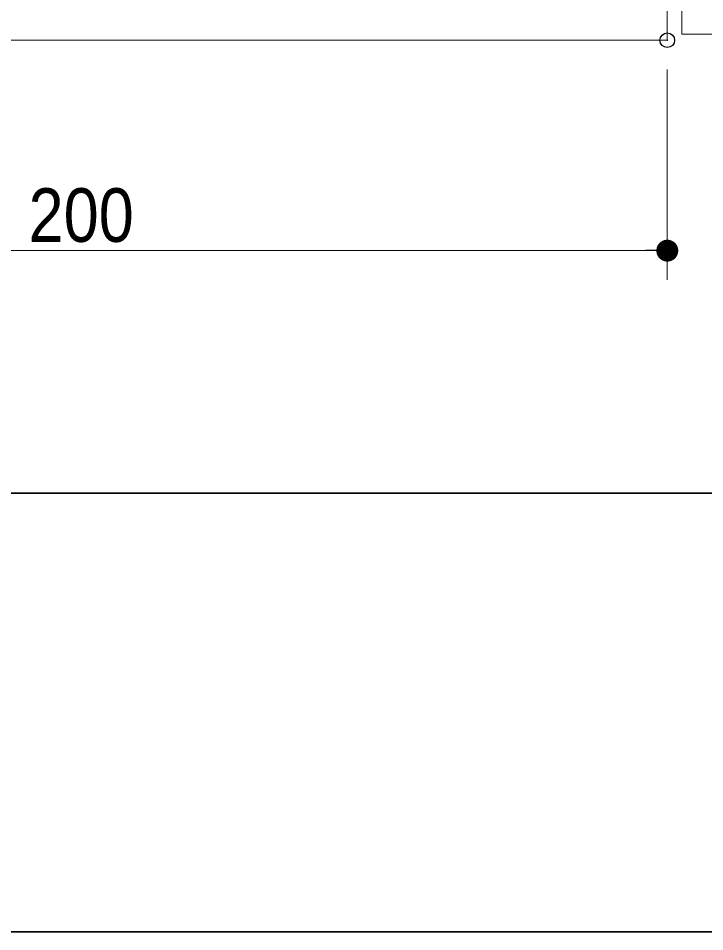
# Model space of a CAD drawing. Units: millimetres, scale not verified. Extents: x -1516 to 1516, y -761 to 761.
# Drawn here: x -1119.5 to -1002, y -692.5 to -536.2 of the extents above; entities that cross this region are included whole.
import ezdxf
from ezdxf.enums import TextEntityAlignment as Align

# ---------------------------------------------------------------- set-up
doc = ezdxf.new("R2010")
doc.units = ezdxf.units.MM
doc.header["$LTSCALE"] = 5
doc.header["$PDMODE"] = 32
doc.header["$PDSIZE"] = 2.5
for name, color, linetype, lineweight in [('0-1_3一般', 7, 'Continuous', 15), ('0-2_1図面枠', 7, 'Continuous', 20), ('0-3_2寸法-1', 7, 'Continuous', 15), ('0-4_0', 7, 'Continuous', 25)]:
    doc.layers.add(name, color=color, linetype=linetype, lineweight=lineweight)
doc.layers.add('0-5_Defpoints', color=7, linetype='Continuous')
doc.styles.add('ＭＳ Ｐゴシック', font='')
doc.styles.get('ＭＳ Ｐゴシック').set_extended_font_data('MS PGothic')

# ---------------------------------------------------------------- blocks, each defined once
blk = doc.blocks.new('グループ-30')
at = {"layer": '0-1_3一般'}
for p, q in [((-2795, -1924.96), (-2795, -2694.96)), ((-2795, -2694.96), (-2692.5, -2694.96))]:
    blk.add_line(p, q, dxfattribs=at)
blk = doc.blocks.new('グループ-31')
at = {"layer": '0-1_3一般'}
for p in [(-2807.5, -1612.46), (-2810, -2700)]:
    blk.add_line(p, (-2807.5, -2700), dxfattribs=at)
blk.add_lwpolyline([(-2810, -2700), (-3837, -2700), (-4805.5, -2700)], dxfattribs=at)
blk.add_blockref('グループ-30', (0, 0), dxfattribs=at)
blk = doc.blocks.new('グループ-32')
at = {"layer": '0-1_3一般'}
blk.add_blockref('グループ-31', (0, 0), dxfattribs=at)
blk = doc.blocks.new('グループ-35')
at = {"layer": '0-2_1図面枠', "lineweight": 35}
blk.add_line((-5000, -3087.5), (5000, -3087.5), dxfattribs=at)
blk.add_lwpolyline([(-5000, 3462.5), (5000, 3462.5), (5000, -3462.5), (-5000, -3462.5)], close=True, dxfattribs=at)
blk = doc.blocks.new('図面枠')
at = {"layer": '0-2_1図面枠'}
blk.add_blockref('グループ-35', (0, 0), dxfattribs=at)
blk = doc.blocks.new('_Dot')
at = {"layer": '0-4_0'}
blk.add_line((-2.5, 0), (-5, 0), dxfattribs=at)
for points in [[(0, 0), (-1.594, 1.926), (-1.34, 2.111)], [(0, 0), (-1.34, 2.111), (-1.064, 2.262)], [(0, 0), (-1.064, 2.262), (-0.773, 2.378)], [(0, 0), (-0.773, 2.378), (-0.468, 2.456)], [(0, 0), (-0.468, 2.456), (-0.157, 2.495)], [(0, 0), (-0.157, 2.495), (0.157, 2.495)], [(0, 0), (0.157, 2.495), (0.468, 2.456)], [(0, 0), (0.468, 2.456), (0.773, 2.378)], [(0, 0), (0.773, 2.378), (1.064, 2.262)], [(0, 0), (1.064, 2.262), (1.34, 2.111)], [(0, 0), (1.34, 2.111), (1.594, 1.926)], [(0, 0), (-2.5, 0), (-2.48, 0.313)], [(0, 0), (-2.48, -0.313), (-2.5, 0)], [(0, 0), (-2.48, 0.313), (-2.421, 0.622)], [(0, 0), (-2.421, -0.622), (-2.48, -0.313)], [(0, 0), (-2.421, 0.622), (-2.324, 0.92)], [(0, 0), (-2.324, -0.92), (-2.421, -0.622)], [(0, 0), (-2.324, 0.92), (-2.191, 1.204)], [(0, 0), (-2.191, -1.204), (-2.324, -0.92)], [(0, 0), (-2.191, 1.204), (-2.023, 1.469)], [(0, 0), (-2.023, -1.469), (-2.191, -1.204)], [(0, 0), (-2.023, 1.469), (-1.822, 1.711)], [(0, 0), (-1.822, -1.711), (-2.023, -1.469)], [(0, 0), (-1.822, 1.711), (-1.594, 1.926)], [(0, 0), (-1.594, -1.926), (-1.822, -1.711)], [(0, 0), (-1.34, -2.111), (-1.594, -1.926)], [(0, 0), (-1.064, -2.262), (-1.34, -2.111)], [(0, 0), (-0.773, -2.378), (-1.064, -2.262)], [(0, 0), (-0.468, -2.456), (-0.773, -2.378)], [(0, 0), (-0.157, -2.495), (-0.468, -2.456)], [(0, 0), (0.157, -2.495), (-0.157, -2.495)], [(0, 0), (1.594, 1.926), (1.822, 1.711)], [(0, 0), (1.822, 1.711), (2.023, 1.469)], [(0, 0), (2.023, 1.469), (2.191, 1.204)], [(0, 0), (2.191, 1.204), (2.324, 0.92)], [(0, 0), (2.324, 0.92), (2.421, 0.622)], [(0, 0), (2.421, 0.622), (2.48, 0.313)], [(0, 0), (2.48, 0.313), (2.5, 0)], [(0, 0), (0.468, -2.456), (0.157, -2.495)], [(0, 0), (0.773, -2.378), (0.468, -2.456)], [(0, 0), (1.064, -2.262), (0.773, -2.378)], [(0, 0), (1.34, -2.111), (1.064, -2.262)], [(0, 0), (1.594, -1.926), (1.34, -2.111)], [(0, 0), (1.822, -1.711), (1.594, -1.926)], [(0, 0), (2.023, -1.469), (1.822, -1.711)], [(0, 0), (2.191, -1.204), (2.023, -1.469)], [(0, 0), (2.324, -0.92), (2.191, -1.204)], [(0, 0), (2.421, -0.622), (2.324, -0.92)], [(0, 0), (2.48, -0.313), (2.421, -0.622)], [(0, 0), (2.5, 0), (2.48, -0.313)]]:
    blk.add_solid(points, dxfattribs=at)

msp = doc.modelspace()

# ---------------------------------------------------------------- linework, layer by layer
at = {"layer": '0-3_2寸法-1'}
for p, q in [((-1008.375, -545), (-1008.375, -581)), ((-1204.623, -576), (-1012.127, -576))]:
    msp.add_line(p, q, dxfattribs=at)
at = {"layer": '0-5_Defpoints'}
for p in [(-1008.375, -540), (-1008.375, -576)]:
    msp.add_point(p, dxfattribs=at)

# ---------------------------------------------------------------- block references
at = {"layer": '0-1_3一般', "xscale": 0.2, "yscale": 0.2}
msp.add_blockref('グループ-32', (-446.875, 0), dxfattribs=at)
at = {"layer": '0-2_1図面枠', "xscale": 0.2, "yscale": 0.2}
msp.add_blockref('図面枠', (-446.875, 0), dxfattribs=at)
at = {"layer": '0-3_2寸法-1', "xscale": 0.7503418, "yscale": 0.7503418}
msp.add_blockref('_Dot', (-1008.375, -576), dxfattribs=at)

# ---------------------------------------------------------------- texts
at = {"layer": '0-3_2寸法-1', "style": 'ＭＳ Ｐゴシック', "width": 0.9}
msp.add_text('200', height=9.164, dxfattribs=at).set_placement((-1117.694, -577.24), align=Align.BOTTOM_LEFT)

doc.saveas('drawing.dxf')
